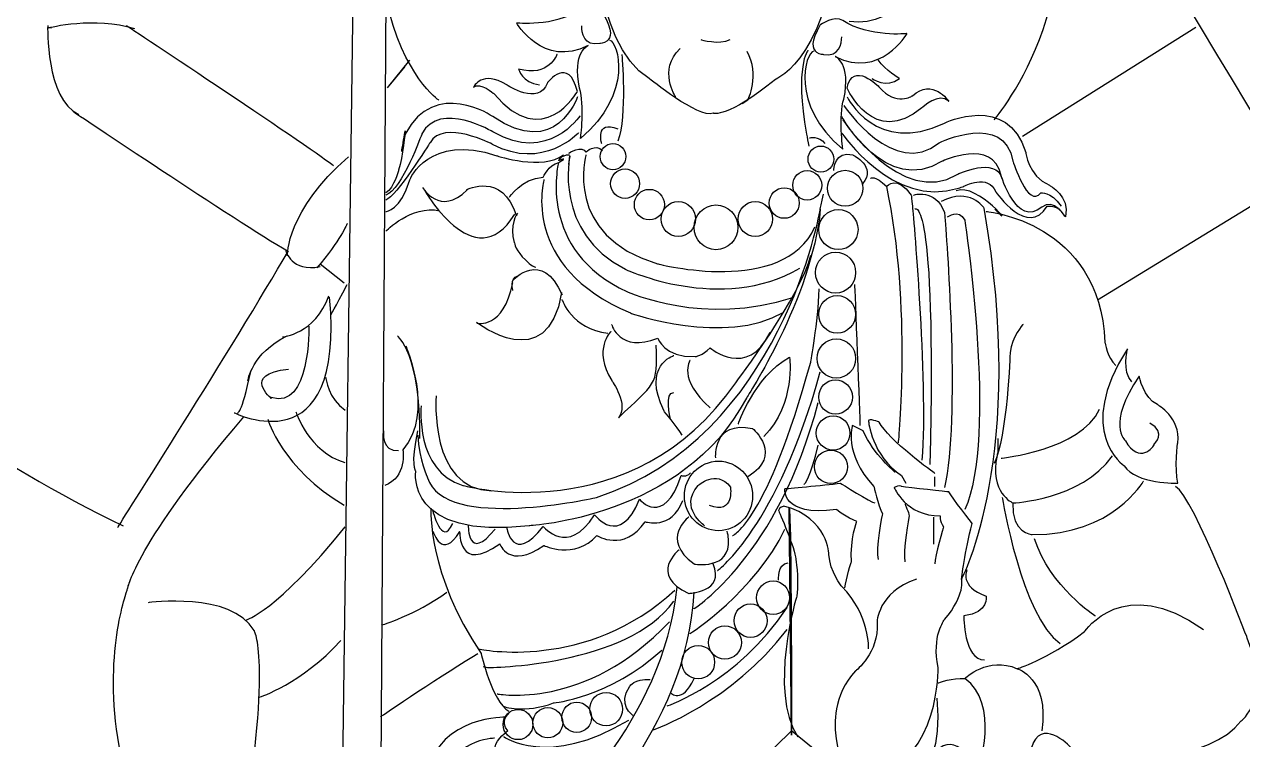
# Model space of a CAD drawing. Header units: inches. Extents: x -172 to 397, y -177 to 127.
# Drawn here: x 96.991 to 99.936, y -69.348 to -67.617 of the extents above; entities that cross this region are included whole.
import ezdxf

# ---------------------------------------------------------------- set-up
doc = ezdxf.new("R2010")
doc.units = ezdxf.units.IN
doc.header["$MEASUREMENT"] = 0

# ---------------------------------------------------------------- blocks, each defined once
blk = doc.blocks.new('TITLE BLOCK NEW 29102024')
at = {"color": 4}
for p, q in [((-528.3597, -67.133), (-528.3752, -69.4876)), ((-528.4373, -67.1699), (-528.4683, -69.5034)), ((-526.8231, -67.8879), (-526.404, -67.624)), ((-528.3584, -67.7711), (-528.3041, -67.7039)), ((-528.3584, -67.7711), (-528.3157, -67.7197)), ((-526.642, -68.2839), (-526.1764, -67.9988)), ((-528.5214, -68.1968), (-528.4632, -68.2423)), ((-527.0352, -68.7353), (-527.0352, -68.7116)), ((-527.0378, -68.8752), (-527.0378, -68.8092)), ((-527.3818, -69.3266), (-527.4595, -69.4032)), ((-527.2939, -69.3978), (-527.3818, -69.3266))]:
    blk.add_line(p, q, dxfattribs=at)
for centre, major_axis, ratio, start_param, end_param in [((-527.5707, -69.0125), (2.4749, 2.4749), 1, 5.497787, 11.780972), ((-527.5681, -69.0092), (2.4109, 2.4109), 1, 5.497787, 11.780972), ((-527.8132, -67.9374), (0, 0.0317), 0.979221, 3.141593, 9.424778), ((-527.3107, -67.9434), (0, 0.0317), 0.979592, 3.141593, 9.424778), ((-527.7841, -68.0028), (0, 0.0357), 0.978899, 3.141593, 9.424778), ((-527.3437, -68.0067), (0, 0.0356), 0.981812, 3.141593, 9.424778), ((-527.2519, -68.014), (0, 0.0435), 0.981081, 3.141593, 9.424778), ((-527.7253, -68.0535), (0, 0.037), 0.979949, 3.141593, 9.424778), ((-527.3993, -68.0496), (0, 0.037), 0.979949, 3.141593, 9.424778), ((-527.6554, -68.0885), (0, 0.0423), 0.978599, 3.141593, 9.424778), ((-527.5642, -68.1084), (0, 0.0541), 0.9798, 3.141593, 9.424778), ((-527.4692, -68.0885), (0, 0.0423), 0.977765, 3.141593, 9.424778), ((-527.2684, -68.1139), (0, 0.0485), 0.979869, 3.141593, 9.424778), ((-527.2751, -68.2179), (0, 0.0496), 0.977936, 3.141593, 9.424778), ((-527.2713, -68.3189), (0, 0.0455), 0.980357, 3.141593, 9.424778), ((-527.2732, -68.4258), (0, 0.0475), 0.980188, 3.141593, 9.424778), ((-527.2752, -68.5189), (0, 0.0415), 0.980742, 3.141593, 9.424778), ((-527.281, -68.606), (0, 0.0415), 0.980742, 3.141593, 9.424778), ((-527.2864, -68.6877), (0, 0.0406), 0.978581, 3.141593, 9.424778), ((-527.5581, -68.7581), (0, 0.0841), 0.980011, 3.141593, 9.424778), ((-527.4262, -69.0045), (0, 0.0406), 0.978575, 3.141593, 9.424778), ((-527.4805, -69.06), (0, 0.0406), 0.979161, 3.141593, 9.424778), ((-527.5426, -69.1128), (0, 0.0405), 0.981718, 3.141593, 9.424778), ((-527.6072, -69.1603), (0, 0.0405), 0.980853, 3.141593, 9.424778), ((-527.8297, -69.2739), (0, 0.0405), 0.981138, 3.141593, 9.424778), ((-527.9008, -69.2936), (0, 0.0367), 0.978825, 3.141593, 9.424778), ((-528.0428, -69.3111), (0, 0.0366), 0.981982, 3.141593, 9.424778), ((-527.9707, -69.3068), (0, 0.0367), 0.978826, 3.141593, 9.424778)]:
    blk.add_ellipse(centre, major_axis=major_axis, ratio=ratio, start_param=start_param, end_param=end_param, dxfattribs=at)
for points, knots in [([(-526.8917, -67.8483), (-526.8917, -67.8483), (-526.6006, -67.5078), (-526.8179, -67.1197), (-527.4854, -65.7814), (-527.5475, -65.6547), (-527.5475, -65.6547), (-527.5475, -65.6547), (-528.1954, -66.8822), (-528.2692, -67.0208), (-528.2692, -67.0208), (-528.3584, -67.2228), (-528.3584, -67.2623)], [0, 0, 0, 0, 1, 1, 1, 2, 2, 2, 3, 3, 3, 4, 4, 4, 4]), ([(-526.2436, -68.8224), (-526.2436, -68.8224), (-524.9865, -69.0705), (-524.8881, -67.9407), (-524.8881, -67.9407), (-525.1468, -68.2575), (-525.4573, -67.9935), (-525.9798, -67.1858), (-525.9798, -67.1858), (-525.9798, -67.1858), (-525.9798, -67.1858), (-526.4454, -66.9799), (-526.4816, -67.4762), (-525.9798, -68.3103), (-525.9798, -68.3103), (-525.9798, -68.3103), (-525.9798, -68.3103), (-525.8505, -68.6587), (-526.2436, -68.8224)], [0, 0, 0, 0, 1, 1, 1, 2, 2, 2, 3, 3, 3, 4, 4, 4, 5, 5, 5, 6, 6, 6, 6]), ([(-527.863, -67.3389), (-527.863, -67.3389), (-527.8656, -67.6635), (-527.7259, -67.7481), (-527.7259, -67.7481), (-527.607, -67.8457), (-527.5707, -67.8325), (-527.5707, -67.8325), (-527.5371, -67.8457), (-527.4206, -67.7506), (-527.4206, -67.7506), (-527.2758, -67.6926), (-527.2706, -67.3468), (-527.2706, -67.3468), (-527.281, -67.2465), (-527.2914, -67.1858), (-527.2914, -67.1858), (-527.3301, -67.067), (-527.563, -67.0775), (-527.563, -67.0775), (-527.8113, -67.0564), (-527.8242, -67.1673), (-527.8242, -67.1673), (-527.863, -67.3389), (-527.863, -67.3389)], [0, 0, 0, 0, 1, 1, 1, 2, 2, 2, 3, 3, 3, 4, 4, 4, 5, 5, 5, 6, 6, 6, 7, 7, 7, 8, 8, 8, 8]), ([(-527.1869, -67.5217), (-527.1155, -67.527), (-527.0732, -67.492), (-527.0732, -67.492), (-527.0732, -67.492), (-527.1155, -67.627), (-527.2422, -67.6108)], [0, 0, 0, 0, 1, 1, 1, 2, 2, 2, 2]), ([(-527.8216, -67.6557), (-527.8009, -67.6583), (-527.7621, -67.785), (-527.8915, -67.8932), (-527.8915, -67.8932), (-527.8811, -67.8113), (-527.894, -67.7718), (-527.9122, -67.6847), (-527.8734, -67.6688), (-527.8734, -67.6688), (-527.982, -67.7242), (-528.0467, -67.6134), (-528.0467, -67.6134), (-528.0467, -67.6134), (-527.9569, -67.6235), (-527.8915, -67.5818), (-527.8708, -67.5686), (-527.8371, -67.5923), (-527.8371, -67.5923), (-527.812, -67.6331), (-527.8182, -67.6506), (-527.8281, -67.6581), (-527.8355, -67.6635), (-527.8449, -67.6635), (-527.8449, -67.6635), (-527.8837, -67.6715), (-527.8889, -67.6372), (-527.8889, -67.6213)], [0, 0, 0, 0, 1, 1, 1, 2, 2, 2, 3, 3, 3, 4, 4, 4, 5, 5, 5, 6, 6, 6, 7, 7, 7, 8, 8, 8, 9, 9, 9, 9]), ([(-529.1706, -67.6266), (-529.1706, -67.6266), (-529.1776, -67.6255), (-529.1776, -67.6255), (-529.1776, -67.6255), (-529.0647, -67.5966), (-528.9702, -67.6277)], [0, 0, 0, 0, 1, 1, 1, 2, 2, 2, 2]), ([(-527.3276, -67.682), (-527.3482, -67.6847), (-527.387, -67.8113), (-527.2577, -67.9196), (-527.2577, -67.9196), (-527.268, -67.8378), (-527.2551, -67.7981), (-527.237, -67.7111), (-527.2758, -67.6952), (-527.2758, -67.6952), (-527.1671, -67.7506), (-527.1025, -67.6398), (-527.1025, -67.6398), (-527.1025, -67.6398), (-527.1923, -67.6498), (-527.2577, -67.6081), (-527.2784, -67.5949), (-527.312, -67.6187), (-527.312, -67.6187), (-527.3372, -67.6596), (-527.331, -67.6769), (-527.3211, -67.6844), (-527.3136, -67.69), (-527.3043, -67.69), (-527.3043, -67.69), (-527.2655, -67.6979), (-527.2603, -67.6635), (-527.2603, -67.6477)], [0, 0, 0, 0, 1, 1, 1, 2, 2, 2, 3, 3, 3, 4, 4, 4, 5, 5, 5, 6, 6, 6, 7, 7, 7, 8, 8, 8, 9, 9, 9, 9]), ([(-527.8992, -67.7797), (-527.8992, -67.7797), (-527.982, -67.9275), (-528.101, -67.785), (-528.101, -67.785), (-528.1346, -67.7559), (-528.1501, -67.7691), (-528.1501, -67.7691), (-528.1295, -67.7269), (-528.0699, -67.7639), (-528.0699, -67.7639), (-527.9923, -67.8167), (-527.9717, -67.7586), (-527.9717, -67.7586), (-527.9199, -67.6926), (-527.8992, -67.7797)], [0, 0, 0, 0, 1, 1, 1, 2, 2, 2, 3, 3, 3, 4, 4, 4, 5, 5, 5, 5]), ([(-527.9484, -67.69), (-527.9484, -67.69), (-527.9682, -67.746), (-528.0415, -67.7256), (-528.0415, -67.7256), (-528.033, -67.7588), (-527.9907, -67.7639)], [0, 0, 0, 0, 1, 1, 1, 2, 2, 2, 2]), ([(-527.5009, -67.8088), (-527.5009, -67.8088), (-527.4873, -67.8003), (-527.4873, -67.8003), (-527.4873, -67.8003), (-527.4563, -67.7396), (-527.4892, -67.683)], [0, 0, 0, 0, 1, 1, 1, 2, 2, 2, 2]), ([(-527.3418, -67.68), (-527.3418, -67.68), (-527.3748, -67.7191), (-527.3454, -67.8829), (-527.3438, -67.892), (-527.3419, -67.9016), (-527.3398, -67.9117)], [0, 0, 0, 0, 1, 1, 1, 2, 2, 2, 2]), ([(-527.2473, -67.7718), (-527.2473, -67.7718), (-527.1827, -67.9169), (-527.0663, -67.8193), (-527.0663, -67.8193), (-527.0249, -67.7797), (-527.0016, -67.8035), (-527.0016, -67.8035), (-527.0404, -67.7454), (-527.0895, -67.7903), (-527.0895, -67.7903), (-527.1284, -67.8166), (-527.1697, -67.7691), (-527.1697, -67.7691), (-527.2344, -67.7032), (-527.2473, -67.7718)], [0, 0, 0, 0, 1, 1, 1, 2, 2, 2, 3, 3, 3, 4, 4, 4, 5, 5, 5, 5]), ([(-527.1878, -67.7481), (-527.1878, -67.7481), (-527.1516, -67.7744), (-527.1206, -67.7481), (-527.1206, -67.7481), (-527.1542, -67.7296), (-527.1723, -67.7032)], [0, 0, 0, 0, 1, 1, 1, 2, 2, 2, 2]), ([(-527.8992, -67.7929), (-527.8992, -67.7929), (-527.951, -67.946), (-528.1036, -67.8405), (-528.1036, -67.8405), (-528.2433, -67.7454), (-528.3157, -67.8827), (-528.3338, -67.983), (-528.3157, -67.8747), (-528.3157, -67.8747), (-528.3157, -67.8747), (-528.3209, -67.9381), (-528.3313, -67.9698), (-528.3313, -67.9698), (-528.3416, -68.012), (-528.3623, -68.0252)], [0, 0, 0, 0, 1, 1, 1, 2, 2, 2, 3, 3, 3, 4, 4, 4, 5, 5, 5, 5]), ([(-527.2473, -67.7929), (-527.2473, -67.7929), (-527.1775, -67.9354), (-527.0119, -67.8562), (-527.0119, -67.8562), (-526.8593, -67.7823), (-526.8153, -67.9275), (-526.8153, -67.9275), (-526.8102, -67.983), (-526.7584, -68.0067), (-526.7584, -68.0067), (-526.7067, -68.0332), (-526.7196, -68.0832), (-526.7196, -68.0832), (-526.7481, -68.0358), (-526.7766, -68.0595), (-526.8375, -68.1104), (-526.8749, -67.983), (-526.8749, -67.983), (-526.8956, -67.8906), (-527.0171, -67.9486), (-527.0171, -67.9486), (-527.1542, -68.0332), (-527.2603, -67.8405), (-527.2603, -67.8405)], [0, 0, 0, 0, 1, 1, 1, 2, 2, 2, 3, 3, 3, 4, 4, 4, 5, 5, 5, 6, 6, 6, 7, 7, 7, 8, 8, 8, 8]), ([(-527.8927, -67.8385), (-527.8927, -67.8385), (-527.9704, -67.9553), (-528.1023, -67.878), (-528.1023, -67.878), (-528.2323, -67.8008), (-528.275, -67.882), (-528.275, -67.882), (-528.3235, -68.0186), (-528.3623, -68.0305)], [0, 0, 0, 0, 1, 1, 1, 2, 2, 2, 3, 3, 3, 3]), ([(-527.2551, -67.814), (-527.2551, -67.814), (-527.1335, -67.9935), (-527.0249, -67.9037), (-527.0249, -67.9037), (-526.867, -67.8272), (-526.8464, -67.9486), (-526.8464, -67.9486), (-526.8102, -68.0648), (-526.7791, -68.0252), (-526.7791, -68.0252), (-526.7558, -68.02), (-526.73, -68.0569)], [0, 0, 0, 0, 1, 1, 1, 2, 2, 2, 3, 3, 3, 4, 4, 4, 4]), ([(-527.8966, -67.88), (-527.8966, -67.88), (-527.982, -67.9731), (-528.1043, -67.9077), (-528.1043, -67.9077), (-528.2226, -67.8463), (-528.2555, -67.9037), (-528.2555, -67.9037), (-528.339, -68.0365), (-528.3623, -68.0423)], [0, 0, 0, 0, 1, 1, 1, 2, 2, 2, 3, 3, 3, 3]), ([(-527.2577, -67.8483), (-527.2577, -67.8483), (-527.1154, -68.0622), (-526.9809, -67.9803), (-526.9809, -67.9803), (-526.8878, -67.9354), (-526.8723, -67.9909)], [0, 0, 0, 0, 1, 1, 1, 2, 2, 2, 2]), ([(-528.3623, -68.07), (-528.3623, -68.07), (-528.3254, -68.0674), (-528.3043, -67.9935), (-528.3043, -67.9935), (-528.2595, -67.88), (-528.0936, -67.9354), (-528.0936, -67.9354), (-527.9829, -67.9724), (-527.9329, -67.9328)], [0, 0, 0, 0, 1, 1, 1, 2, 2, 2, 3, 3, 3, 3]), ([(-527.2603, -67.88), (-527.2603, -67.88), (-527.1374, -68.0632), (-526.9778, -68.0137), (-526.9737, -68.0124), (-526.9695, -68.0109), (-526.9654, -68.0093), (-526.9654, -68.0093), (-526.9059, -67.9776), (-526.8878, -68.0225), (-526.8878, -68.0225), (-526.8102, -68.1361), (-526.7636, -68.0569), (-526.7636, -68.0569), (-526.7377, -68.0569), (-526.7326, -68.0674)], [0, 0, 0, 0, 1, 1, 1, 2, 2, 2, 3, 3, 3, 4, 4, 4, 5, 5, 5, 5]), ([(-527.9199, -67.9289), (-527.9199, -67.9289), (-527.8876, -67.9091), (-527.8785, -67.9262), (-527.8785, -67.9262), (-527.8565, -67.9051), (-527.8384, -67.9222)], [0, 0, 0, 0, 1, 1, 1, 2, 2, 2, 2]), ([(-528.0635, -68.0358), (-528.0635, -68.0358), (-528.035, -67.9909), (-527.982, -67.9869), (-527.982, -67.9869), (-527.9691, -67.9579), (-527.9445, -67.9513), (-527.9174, -67.9354), (-527.9445, -67.9473), (-527.9445, -67.9473), (-527.9445, -67.9473), (-527.9393, -67.9328), (-527.9186, -67.9328)], [0, 0, 0, 0, 1, 1, 1, 2, 2, 2, 3, 3, 3, 4, 4, 4, 4]), ([(-527.9199, -67.9566), (-527.9199, -67.9566), (-527.9174, -67.9354), (-527.9174, -67.9354), (-527.9174, -67.9354), (-527.9587, -68.1202), (-527.7828, -68.21), (-527.7828, -68.21), (-527.5526, -68.3182), (-527.3612, -68.2073)], [0, 0, 0, 0, 1, 1, 1, 2, 2, 2, 3, 3, 3, 3]), ([(-527.8785, -67.9328), (-527.8785, -67.9328), (-527.9355, -68.1281), (-527.7052, -68.1968), (-527.7052, -68.1968), (-527.4, -68.276), (-527.325, -68.107)], [0, 0, 0, 0, 1, 1, 1, 2, 2, 2, 2]), ([(-527.2797, -67.9711), (-527.2797, -67.9711), (-527.2777, -67.9196), (-527.2331, -67.9334), (-527.2331, -67.9334), (-527.1749, -67.9612), (-527.2098, -68.0028)], [0, 0, 0, 0, 1, 1, 1, 2, 2, 2, 2]), ([(-527.9452, -67.9533), (-527.9452, -67.9533), (-527.9975, -68.1651), (-527.7783, -68.2641), (-527.7783, -68.2641), (-527.592, -68.3493), (-527.3786, -68.278)], [0, 0, 0, 0, 1, 1, 1, 2, 2, 2, 2]), ([(-527.9801, -67.9928), (-527.9801, -67.9928), (-528.0396, -68.2028), (-527.771, -68.3156), (-527.771, -68.3156), (-527.5426, -68.3968), (-527.4006, -68.3136)], [0, 0, 0, 0, 1, 1, 1, 2, 2, 2, 2]), ([(-527.1231, -68.6297), (-527.1231, -68.6297), (-527.0895, -68.2997), (-527.1516, -68.0093), (-527.1516, -68.0093), (-527.1258, -67.9803), (-527.0922, -68.0305), (-527.0922, -68.0305), (-527.0911, -68.0401), (-527.0894, -68.0574), (-527.0891, -68.0598), (-527.0512, -68.4774), (-527.0663, -68.6719)], [0, 0, 0, 0, 1, 1, 1, 2, 2, 2, 3, 3, 3, 4, 4, 4, 4]), ([(-527.0869, -68.0305), (-527.0869, -68.0305), (-527.0352, -68.012), (-527.0119, -68.0727), (-527.0119, -68.0727), (-527.0116, -68.0767), (-527.011, -68.084), (-527.0051, -68.1576), (-526.9743, -68.5699), (-527.0119, -68.7379)], [0, 0, 0, 0, 1, 1, 1, 2, 2, 2, 3, 3, 3, 3]), ([(-526.9706, -68.9596), (-526.9706, -68.9596), (-526.8101, -68.6614), (-526.9162, -68.0622), (-526.9162, -68.0622), (-526.9499, -68.0093), (-527.0197, -68.0463)], [0, 0, 0, 0, 1, 1, 1, 2, 2, 2, 2]), ([(-528.2847, -68.6112), (-528.2821, -68.6719), (-528.2614, -68.7142), (-528.2614, -68.7142), (-528.2226, -68.8462), (-527.8527, -68.7618), (-527.8527, -68.7618), (-527.4051, -68.6165), (-527.312, -68.0648), (-527.312, -68.0648), (-527.3327, -68.2812), (-527.4905, -68.5214), (-527.4905, -68.5214), (-527.6432, -68.8118), (-528.0156, -68.8303), (-528.0156, -68.8303), (-528.3157, -68.8647), (-528.2899, -68.6984), (-528.2899, -68.6984), (-528.2899, -68.6984), (-528.3028, -68.6825), (-528.2847, -68.6007)], [0, 0, 0, 0, 1, 1, 1, 2, 2, 2, 3, 3, 3, 4, 4, 4, 5, 5, 5, 6, 6, 6, 7, 7, 7, 7]), ([(-528.0441, -68.074), (-528.0441, -68.074), (-528.0654, -68.1037), (-528.0518, -68.1453), (-528.0518, -68.1453), (-528.048, -68.1671), (-528.0247, -68.1869), (-528.0247, -68.1869), (-528.0092, -68.2047), (-527.9994, -68.2047)], [0, 0, 0, 0, 1, 1, 1, 2, 2, 2, 3, 3, 3, 3]), ([(-527.0042, -68.0832), (-527.0042, -68.0832), (-526.9783, -68.0622), (-526.9628, -68.0912), (-526.9628, -68.0912), (-526.8826, -68.6192), (-526.9628, -68.7908)], [0, 0, 0, 0, 1, 1, 1, 2, 2, 2, 2]), ([(-526.9111, -68.07), (-526.9111, -68.07), (-526.6368, -68.0939), (-526.6239, -68.3868), (-526.6239, -68.3868), (-526.6188, -68.4238), (-526.598, -68.4423)], [0, 0, 0, 0, 1, 1, 1, 2, 2, 2, 2]), ([(-528.2769, -68.5399), (-528.2769, -68.5399), (-528.2924, -68.6984), (-528.176, -68.7326), (-528.176, -68.7326), (-527.7673, -68.8462), (-527.5164, -68.4845), (-527.5164, -68.4845), (-527.356, -68.2707), (-527.3353, -68.1756)], [0, 0, 0, 0, 1, 1, 1, 2, 2, 2, 3, 3, 3, 3]), ([(-527.5241, -68.854), (-527.5241, -68.854), (-527.4413, -68.8224), (-527.3353, -68.4343), (-527.3353, -68.4343), (-527.3172, -68.3393), (-527.3146, -68.2575)], [0, 0, 0, 0, 1, 1, 1, 2, 2, 2, 2]), ([(-527.8165, -68.3433), (-527.8165, -68.3433), (-527.7976, -68.4133), (-527.7048, -68.3763), (-527.7048, -68.3763), (-527.69, -68.4238), (-527.6147, -68.4212), (-527.6147, -68.4212), (-527.5966, -68.4185), (-527.5784, -68.4), (-527.5784, -68.4), (-527.4879, -68.4766), (-527.4336, -68.3631)], [0, 0, 0, 0, 1, 1, 1, 2, 2, 2, 3, 3, 3, 4, 4, 4, 4]), ([(-526.8218, -68.3433), (-526.8218, -68.3433), (-526.8497, -68.3731), (-526.8532, -68.4115), (-526.8532, -68.4115), (-526.8602, -68.6159), (-526.8917, -68.6799)], [0, 0, 0, 0, 1, 1, 1, 2, 2, 2, 2]), ([(-527.8183, -68.3604), (-527.8183, -68.3604), (-527.8628, -68.4034), (-527.8163, -68.479), (-527.8163, -68.479), (-527.7738, -68.5383), (-527.8001, -68.569), (-527.7132, -68.4852), (-527.7031, -68.4933), (-527.7091, -68.3932)], [0, 0, 0, 0, 1, 1, 1, 2, 2, 2, 3, 3, 3, 3]), ([(-528.3143, -68.3948), (-528.3143, -68.3948), (-528.2434, -68.5566), (-528.321, -68.647), (-528.321, -68.647), (-528.3109, -68.7136), (-528.3649, -68.7326)], [0, 0, 0, 0, 1, 1, 1, 2, 2, 2, 2]), ([(-526.5592, -68.4819), (-526.5826, -68.4582), (-526.5696, -68.4027), (-526.5696, -68.4027), (-526.6989, -68.6033), (-526.5774, -68.6852), (-526.5774, -68.6852), (-526.5489, -68.7301), (-526.448, -68.7274), (-526.448, -68.7274), (-526.4558, -68.6904), (-526.448, -68.6297), (-526.448, -68.6297), (-526.4402, -68.569), (-526.4971, -68.5373), (-526.4971, -68.5373), (-526.5308, -68.5214), (-526.5411, -68.4687), (-526.5411, -68.4687), (-526.6213, -68.5848), (-526.5747, -68.6245), (-526.5747, -68.6245), (-526.5411, -68.6825), (-526.5049, -68.6403), (-526.5049, -68.6323), (-526.5049, -68.6323), (-526.4739, -68.606), (-526.5153, -68.5822)], [0, 0, 0, 0, 1, 1, 1, 2, 2, 2, 3, 3, 3, 4, 4, 4, 5, 5, 5, 6, 6, 6, 7, 7, 7, 8, 8, 8, 9, 9, 9, 9]), ([(-527.6457, -68.6112), (-527.6587, -68.5901), (-527.6897, -68.5531), (-527.6897, -68.5531), (-527.744, -68.4423), (-527.6664, -68.4185), (-527.6664, -68.4185)], [0, 0, 0, 0, 1, 1, 1, 2, 2, 2, 2]), ([(-527.5105, -68.5848), (-527.5105, -68.5848), (-527.4737, -68.472), (-527.3864, -68.4225), (-527.3864, -68.4225), (-527.3709, -68.5353), (-527.4485, -68.6145)], [0, 0, 0, 0, 1, 1, 1, 2, 2, 2, 2]), ([(-528.9139, -69.7153), (-529.0404, -69.6609), (-528.9741, -69.4904), (-528.9741, -69.4904), (-529.0542, -69.2535), (-529.0107, -69.0621), (-528.9926, -69.0013), (-528.9887, -68.988), (-528.986, -68.981), (-528.986, -68.981), (-528.986, -68.981), (-528.9699, -68.8775), (-528.7057, -68.567)], [0, 0, 0, 0, 1, 1, 1, 2, 2, 2, 3, 3, 3, 4, 4, 4, 4]), ([(-527.5649, -68.666), (-527.5649, -68.666), (-527.5726, -68.5749), (-527.4756, -68.5948), (-527.4756, -68.5948), (-527.4, -68.66), (-527.4873, -68.7116)], [0, 0, 0, 0, 1, 1, 1, 2, 2, 2, 2]), ([(-527.0352, -68.7036), (-527.0352, -68.7036), (-527.149, -68.6218), (-527.1697, -68.5796), (-527.1697, -68.5796), (-527.1956, -68.569), (-527.1956, -68.5769), (-527.1956, -68.5769), (-527.1879, -68.6614), (-527.1154, -68.7089), (-527.1154, -68.7089), (-527.1051, -68.7274), (-527.1051, -68.7274)], [0, 0, 0, 0, 1, 1, 1, 2, 2, 2, 3, 3, 3, 4, 4, 4, 4]), ([(-527.131, -68.701), (-527.131, -68.701), (-527.1827, -68.6587), (-527.2085, -68.6007), (-527.2085, -68.6007), (-527.2344, -68.5875), (-527.2344, -68.5875), (-527.2344, -68.5875), (-527.2577, -68.6535), (-527.1827, -68.7353), (-527.1827, -68.7353), (-527.1723, -68.7802), (-527.162, -68.8013), (-527.162, -68.8013), (-527.1801, -68.8884), (-527.1723, -68.9121)], [0, 0, 0, 0, 1, 1, 1, 2, 2, 2, 3, 3, 3, 4, 4, 4, 5, 5, 5, 5]), ([(-526.8826, -68.6192), (-526.8826, -68.6192), (-526.8826, -68.6508), (-526.8826, -68.6508), (-526.8834, -68.6541), (-526.8842, -68.6572), (-526.8849, -68.6603), (-526.9044, -68.7502), (-526.8464, -68.7749), (-526.8464, -68.7749), (-526.8516, -68.8488), (-526.7998, -68.8515), (-526.7998, -68.8515), (-526.6058, -68.854), (-526.5308, -68.7221), (-526.5308, -68.7221)], [0, 0, 0, 0, 1, 1, 1, 2, 2, 2, 3, 3, 3, 4, 4, 4, 5, 5, 5, 5]), ([(-528.07, -68.8357), (-528.07, -68.8357), (-528.0557, -68.9267), (-527.982, -68.8317), (-527.982, -68.8317), (-527.9225, -68.9069), (-527.8578, -68.804), (-527.8578, -68.804), (-527.7957, -68.8847), (-527.7492, -68.766), (-527.7492, -68.766), (-527.691, -68.8372), (-527.6483, -68.7086), (-527.6483, -68.7086), (-527.6357, -68.7136), (-527.626, -68.7026)], [0, 0, 0, 0, 1, 1, 1, 2, 2, 2, 3, 3, 3, 4, 4, 4, 5, 5, 5, 5]), ([(-527.592, -68.8303), (-527.592, -68.8303), (-527.6541, -68.7868), (-527.6075, -68.7333), (-527.6075, -68.7333), (-527.5642, -68.6917), (-527.5293, -68.7366), (-527.5293, -68.7366), (-527.519, -68.805), (-527.5798, -68.7815)], [0, 0, 0, 0, 1, 1, 1, 2, 2, 2, 3, 3, 3, 3]), ([(-527.2525, -68.9808), (-527.2499, -68.9571), (-527.237, -68.9174), (-527.237, -68.9174), (-527.2396, -68.862), (-527.2241, -68.8198), (-527.2241, -68.8198), (-527.2473, -68.8118), (-527.2732, -68.7908), (-527.2732, -68.7908), (-527.4077, -68.8092), (-527.3974, -68.7406), (-527.3974, -68.7406), (-527.3974, -68.7406), (-527.3043, -68.7326), (-527.2629, -68.7274), (-527.2629, -68.7274), (-527.1878, -68.7749), (-527.1801, -68.7749)], [0, 0, 0, 0, 1, 1, 1, 2, 2, 2, 3, 3, 3, 4, 4, 4, 5, 5, 5, 6, 6, 6, 6]), ([(-527.0792, -68.9596), (-527.1749, -68.9913), (-527.1749, -69.0652), (-527.1749, -69.0652), (-527.1697, -69.1366), (-527.2266, -69.1815), (-527.2266, -69.1815), (-527.2835, -69.2369), (-527.2758, -69.324), (-527.2758, -69.324), (-527.2706, -69.448), (-527.1827, -69.4375), (-527.1827, -69.4375), (-527.0223, -69.3927), (-527.0274, -69.1735), (-527.0274, -69.1735), (-527.043, -69.0969), (-527.0119, -69.0574), (-527.0119, -69.0574), (-526.9602, -68.9967), (-526.9706, -68.9596), (-526.9706, -68.9596), (-526.9706, -68.9596), (-526.9628, -68.8911), (-526.9447, -68.825), (-526.9447, -68.825), (-526.9938, -68.7618), (-527.0016, -68.7485), (-527.0016, -68.7485), (-527.0999, -68.7379), (-527.1154, -68.7353), (-527.1154, -68.7353), (-527.1206, -68.7301), (-527.1335, -68.7379), (-527.1335, -68.7379), (-527.1051, -68.8065), (-527.0223, -68.8065), (-527.0223, -68.8065), (-527.0249, -68.8172), (-527.0145, -68.833), (-527.0145, -68.833), (-527.0352, -68.9042), (-527.0352, -68.9228)], [0, 0, 0, 0, 1, 1, 1, 2, 2, 2, 3, 3, 3, 4, 4, 4, 5, 5, 5, 6, 6, 6, 7, 7, 7, 8, 8, 8, 9, 9, 9, 10, 10, 10, 11, 11, 11, 12, 12, 12, 13, 13, 13, 14, 14, 14, 14]), ([(-526.6213, -69.4137), (-526.6213, -69.4137), (-526.36, -69.3952), (-526.2954, -69.3029), (-526.2954, -69.3029), (-526.2203, -69.25), (-526.2799, -69.1022), (-526.2799, -69.1022), (-526.4092, -68.7591), (-526.4532, -68.7353)], [0, 0, 0, 0, 1, 1, 1, 2, 2, 2, 3, 3, 3, 3]), ([(-528.2536, -68.7881), (-528.2536, -68.7881), (-528.2614, -68.9491), (-528.132, -69.1391), (-528.132, -69.1391), (-528.1062, -69.2553), (-528.0648, -69.2791)], [0, 0, 0, 0, 1, 1, 1, 2, 2, 2, 2]), ([(-528.2478, -68.8442), (-528.2478, -68.8442), (-528.2264, -68.9154), (-528.1838, -68.8442), (-528.1838, -68.8442), (-528.1877, -68.9471), (-528.0868, -68.8739), (-528.0868, -68.8739), (-528.0654, -68.9372), (-527.9801, -68.8779), (-527.9801, -68.8779), (-527.9064, -68.9134), (-527.852, -68.854), (-527.852, -68.854), (-527.7861, -68.8957), (-527.7356, -68.8205), (-527.7356, -68.8205), (-527.6716, -68.8422), (-527.6444, -68.769)], [0, 0, 0, 0, 1, 1, 1, 2, 2, 2, 3, 3, 3, 4, 4, 4, 5, 5, 5, 6, 6, 6, 6]), ([(-527.1956, -69.1284), (-527.1956, -69.1284), (-527.1904, -69.0486), (-527.2603, -68.9769), (-527.2603, -68.9769), (-527.2887, -68.9424), (-527.2914, -68.8998), (-527.2914, -68.8998), (-527.2914, -68.812), (-527.4, -68.7828), (-527.4, -68.7828), (-527.4129, -68.7855), (-527.4129, -68.7934), (-527.4129, -68.7934), (-527.3715, -68.8892), (-527.3715, -68.9105), (-527.3715, -68.9105), (-527.3638, -68.9503), (-527.3689, -69.0009), (-527.3689, -69.0009), (-527.4388, -69.2294), (-527.3663, -69.3411)], [0, 0, 0, 0, 1, 1, 1, 2, 2, 2, 3, 3, 3, 4, 4, 4, 5, 5, 5, 6, 6, 6, 7, 7, 7, 7]), ([(-527.3818, -69.3371), (-527.3818, -68.7881), (-527.3871, -68.7881), (-527.3871, -68.7881), (-527.3871, -68.7881), (-527.3818, -69.3371), (-527.3818, -69.3371)], [0, 0, 0, 0, 1, 1, 1, 2, 2, 2, 2]), ([(-527.1077, -68.7775), (-527.1077, -68.7775), (-527.0973, -68.7986), (-527.0973, -68.8065), (-527.0973, -68.8065), (-527.1128, -68.8937), (-527.1077, -68.9174)], [0, 0, 0, 0, 1, 1, 1, 2, 2, 2, 2]), ([(-527.6302, -68.8092), (-527.6302, -68.8092), (-527.7, -68.862), (-527.6173, -68.9228), (-527.6173, -68.9228), (-527.5276, -68.9387), (-527.534, -68.8622), (-527.5344, -68.8565), (-527.5355, -68.8503), (-527.5371, -68.8435)], [0, 0, 0, 0, 1, 1, 1, 2, 2, 2, 3, 3, 3, 3]), ([(-527.6535, -68.8884), (-527.6535, -68.8884), (-527.7285, -68.9491), (-527.6302, -68.994), (-527.6302, -68.994), (-527.5422, -68.9913), (-527.5707, -68.9228)], [0, 0, 0, 0, 1, 1, 1, 2, 2, 2, 2]), ([(-526.9576, -68.9372), (-526.9576, -68.9372), (-526.977, -68.9768), (-526.9111, -69.0006), (-526.9111, -69.0006), (-526.9033, -69.0402), (-526.9654, -69.0482), (-526.9654, -69.0482), (-526.9654, -69.155), (-526.9149, -69.155)], [0, 0, 0, 0, 1, 1, 1, 2, 2, 2, 3, 3, 3, 3]), ([(-526.4454, -69.39), (-526.4454, -69.39), (-526.3523, -69.4692), (-526.2023, -69.3583), (-526.2023, -69.3583), (-526.1117, -69.2949), (-526.0549, -69.1788), (-526.0549, -69.1788), (-525.9022, -68.9386), (-525.6875, -69.1471), (-525.6875, -69.1471), (-525.4961, -69.3239), (-525.6487, -69.5325), (-525.6487, -69.5325), (-525.6875, -69.6143), (-525.6849, -69.6275), (-525.6849, -69.6275), (-525.7004, -69.6724), (-525.6513, -69.6487), (-525.6513, -69.6487), (-525.6047, -69.5958), (-525.5711, -69.6539), (-525.5711, -69.6539), (-525.5711, -69.6619), (-525.5452, -69.6619)], [0, 0, 0, 0, 1, 1, 1, 2, 2, 2, 3, 3, 3, 4, 4, 4, 5, 5, 5, 6, 6, 6, 7, 7, 7, 8, 8, 8, 8]), ([(-527.0274, -69.2105), (-527.0274, -69.2105), (-526.9912, -69.1973), (-526.9628, -69.1999), (-526.9628, -69.1999), (-526.9059, -69.1445), (-526.8361, -69.1761), (-526.8361, -69.1761), (-526.7662, -69.155), (-526.6731, -69.0864), (-526.6731, -69.0864), (-526.58, -68.9438), (-526.3859, -69.0811)], [0, 0, 0, 0, 1, 1, 1, 2, 2, 2, 3, 3, 3, 4, 4, 4, 4]), ([(-528.7076, -69.5748), (-528.6378, -69.1511), (-528.6805, -69.0837), (-528.6805, -69.0837), (-528.7363, -68.9887), (-528.9365, -69.0165), (-528.9365, -69.0165)], [0, 0, 0, 0, 1, 1, 1, 2, 2, 2, 2]), ([(-528.0754, -69.293), (-528.087, -69.295), (-528.2557, -69.295), (-528.2634, -69.4566), (-528.2634, -69.4566), (-528.2864, -69.5751), (-528.1732, -69.6282), (-528.1732, -69.6282), (-528.0237, -69.6756), (-527.9125, -69.5789), (-527.9125, -69.5789), (-527.6326, -69.3266), (-527.6173, -68.9913)], [0, 0, 0, 0, 1, 1, 1, 2, 2, 2, 3, 3, 3, 4, 4, 4, 4]), ([(-528.0998, -69.3443), (-528.0998, -69.3443), (-528.2148, -69.3457), (-528.2109, -69.4581), (-528.2109, -69.4581), (-528.2301, -69.5443), (-528.1573, -69.5786), (-528.1573, -69.5786), (-528.0539, -69.6091), (-527.9632, -69.543), (-527.9632, -69.543), (-527.6912, -69.3072), (-527.658, -68.9788)], [0, 0, 0, 0, 1, 1, 1, 2, 2, 2, 3, 3, 3, 4, 4, 4, 4]), ([(-528.1269, -69.1708), (-528.1269, -69.1708), (-528.1165, -69.1735), (-528.1165, -69.1735), (-528.1165, -69.1735), (-527.7776, -69.1708), (-527.6664, -69.0125)], [0, 0, 0, 0, 1, 1, 1, 2, 2, 2, 2]), ([(-526.6188, -69.8018), (-526.6188, -69.8018), (-526.1816, -69.8731), (-526.0678, -69.6012), (-526.0678, -69.6012), (-526.0419, -69.5906), (-526.0238, -69.3161), (-526.0238, -69.3161), (-526.0264, -69.0784), (-525.866, -69.06)], [0, 0, 0, 0, 1, 1, 1, 2, 2, 2, 3, 3, 3, 3]), ([(-528.079, -69.2672), (-528.079, -69.2672), (-528.0263, -69.285), (-527.9566, -69.259), (-527.9566, -69.259), (-527.8229, -69.2461), (-527.6949, -69.1313)], [0, 0, 0, 0, 1, 1, 1, 2, 2, 2, 2]), ([(-527.7647, -69.2896), (-527.7647, -69.2896), (-527.8035, -69.2632), (-527.7725, -69.2183), (-527.7725, -69.2183), (-527.7621, -69.1999), (-527.7233, -69.2025)], [0, 0, 0, 0, 1, 1, 1, 2, 2, 2, 2]), ([(-528.1644, -69.5681), (-528.1838, -69.5219), (-528.1424, -69.5087), (-528.1424, -69.5087), (-528.1618, -69.4533), (-528.0997, -69.4507), (-528.0997, -69.4507), (-528.1178, -69.4097), (-528.0959, -69.382), (-528.0959, -69.382), (-528.1072, -69.361), (-528.0823, -69.3382), (-528.0718, -69.3299), (-528.071, -69.3293), (-528.0702, -69.3287), (-528.0696, -69.3282), (-528.0682, -69.3272), (-528.0674, -69.3266), (-528.0674, -69.3266), (-528.0881, -69.3029), (-528.0648, -69.2844), (-528.0648, -69.2844)], [0, 0, 0, 0, 1, 1, 1, 2, 2, 2, 3, 3, 3, 4, 4, 4, 5, 5, 5, 6, 6, 6, 7, 7, 7, 7]), ([(-527.1594, -69.4401), (-527.1594, -69.4401), (-527.0922, -69.4797), (-526.8878, -69.4612), (-526.8878, -69.4612), (-526.8907, -69.4606), (-526.8951, -69.4586), (-526.9065, -69.4537), (-526.9283, -69.4399), (-526.9395, -69.4058), (-526.9395, -69.4058), (-526.9964, -69.3134), (-527.0404, -69.39)], [0, 0, 0, 0, 1, 1, 1, 2, 2, 2, 3, 3, 3, 4, 4, 4, 4]), ([(-526.8955, -69.4507), (-526.8955, -69.4507), (-526.7481, -69.4639), (-526.6162, -69.4217), (-526.6162, -69.4217), (-526.686, -69.4032), (-526.7041, -69.3688), (-526.7041, -69.3688), (-526.7688, -69.2976), (-526.7972, -69.3556), (-526.7972, -69.3556), (-526.8257, -69.4349), (-526.8567, -69.448)], [0, 0, 0, 0, 1, 1, 1, 2, 2, 2, 3, 3, 3, 4, 4, 4, 4])]:
    blk.add_open_spline(points, degree=3, knots=knots, dxfattribs=at)
for points in [[(-528.2342, -67.8008), (-528.2342, -67.8008), (-528.3196, -67.7454), (-528.3623, -67.5553)], [(-529.1797, -67.62), (-529.1797, -67.62), (-529.1849, -67.7988), (-529.1047, -67.8352)], [(-528.9896, -67.62), (-528.9896, -67.62), (-528.5166, -67.9333), (-528.489, -67.9592)], [(-527.6008, -67.6543), (-527.6008, -67.6543), (-527.5568, -67.6675), (-527.5296, -67.6543)], [(-527.7919, -67.69), (-527.7919, -67.69), (-527.7783, -67.8385), (-527.8016, -67.8999)], [(-527.6619, -67.7929), (-527.6619, -67.7929), (-527.7046, -67.7276), (-527.6512, -67.6761)], [(-529.1176, -67.8285), (-529.1176, -67.8285), (-528.7201, -68.0956), (-528.6003, -68.1651)], [(-527.8404, -67.9057), (-527.8404, -67.9057), (-527.8578, -67.8483), (-527.8016, -67.8702)], [(-527.3379, -67.8919), (-527.3379, -67.8919), (-527.3165, -67.886), (-527.301, -67.9057)], [(-528.6003, -68.177), (-528.6003, -68.177), (-528.6027, -68.0679), (-528.4528, -67.9381)], [(-528.1669, -68.0173), (-528.1669, -68.0173), (-528.0808, -67.9725), (-528.0467, -68.0808)], [(-527.1904, -67.9896), (-527.1904, -67.9896), (-527.1801, -67.9816), (-527.1516, -68.0093)], [(-528.273, -68.012), (-528.273, -68.012), (-528.2318, -68.0837), (-528.1657, -68.0178)], [(-528.273, -68.012), (-528.273, -68.012), (-528.1484, -68.2354), (-528.0506, -68.0768)], [(-527.0837, -68.0642), (-527.0837, -68.0642), (-527.0314, -68.0186), (-527.0469, -68.6819)], [(-526.8904, -68.0648), (-526.8334, -68.1229), (-526.9318, -67.9988), (-526.9835, -68.02)], [(-528.3623, -68.1176), (-528.3623, -68.1176), (-528.3004, -68.0542), (-528.2323, -68.0681)], [(-527.312, -68.0648), (-527.312, -68.0648), (-527.3146, -68.0754), (-527.3043, -68.0278)], [(-528.4554, -68.0991), (-528.4554, -68.0991), (-528.4723, -68.1407), (-528.5291, -68.206)], [(-529.0103, -68.8343), (-529.0103, -68.8343), (-528.728, -68.3896), (-528.5977, -68.1651)], [(-528.6041, -68.1651), (-528.6041, -68.1651), (-528.5904, -68.2175), (-528.5214, -68.2034)], [(-528.0557, -68.2369), (-528.0557, -68.2369), (-527.9843, -68.1581), (-527.9364, -68.272)], [(-528.0552, -68.2612), (-528.0552, -68.2612), (-528.0637, -68.2317), (-528.043, -68.2255)], [(-528.4955, -68.3209), (-528.4955, -68.3209), (-528.4864, -68.3053), (-528.4554, -68.247)], [(-528.1421, -68.3402), (-528.1421, -68.3402), (-528.0773, -68.3555), (-528.0557, -68.2423)], [(-527.2293, -68.247), (-527.2293, -68.247), (-527.2163, -68.5743), (-527.2163, -68.5875)], [(-528.729, -68.5568), (-528.729, -68.5568), (-528.4612, -68.6915), (-528.4981, -68.2773)], [(-528.6119, -68.3736), (-528.6119, -68.3736), (-528.5336, -68.367), (-528.5, -68.274)], [(-527.9374, -68.266), (-527.9713, -68.4719), (-528.143, -68.3384), (-528.143, -68.3384)], [(-527.9368, -68.2826), (-527.9368, -68.2826), (-527.9122, -68.3551), (-527.8255, -68.3644)], [(-528.5485, -68.3473), (-528.5485, -68.3473), (-528.5437, -68.551), (-528.6391, -68.52)], [(-528.696, -68.4799), (-528.696, -68.4799), (-528.6865, -68.4122), (-528.6009, -68.371)], [(-528.28, -68.6192), (-528.2777, -68.4144), (-528.3343, -68.371), (-528.3343, -68.371)], [(-527.627, -68.4304), (-527.627, -68.4304), (-527.658, -68.474), (-527.5784, -68.5453)], [(-529.6195, -68.4482), (-529.6195, -68.4482), (-529.3139, -68.6798), (-528.9973, -68.8303)], [(-528.7212, -68.5571), (-528.7212, -68.5571), (-528.7115, -68.566), (-528.6882, -68.4542)], [(-528.6384, -68.5228), (-528.6384, -68.5228), (-528.7129, -68.4634), (-528.5977, -68.4515)], [(-527.5604, -68.9386), (-527.5604, -68.9386), (-527.4155, -68.833), (-527.312, -68.4582)], [(-528.5075, -68.472), (-528.5075, -68.472), (-528.5012, -68.5243), (-528.4608, -68.5505)], [(-528.2407, -68.5162), (-528.2407, -68.5162), (-528.2585, -68.743), (-528.1062, -68.7459)], [(-527.6742, -68.5716), (-527.6742, -68.5716), (-527.6897, -68.5056), (-527.6664, -68.5082)], [(-528.5795, -68.5551), (-528.5795, -68.5551), (-528.5485, -68.6524), (-528.4612, -68.6772)], [(-527.6173, -69.031), (-527.6173, -69.031), (-527.4129, -68.9016), (-527.3172, -68.5321)], [(-526.8749, -68.6667), (-526.8749, -68.6667), (-526.6834, -68.6482), (-526.6368, -68.5479)], [(-528.6475, -68.573), (-528.6475, -68.573), (-528.6127, -68.6931), (-528.4632, -68.7802)], [(-528.3681, -68.6007), (-528.3681, -68.6007), (-528.3734, -68.6532), (-528.3313, -68.6482)], [(-527.3508, -68.7301), (-527.3508, -68.7301), (-527.3353, -68.7142), (-527.3172, -68.635)], [(-526.8464, -68.7749), (-526.8464, -68.7749), (-526.6834, -68.7696), (-526.6058, -68.6614)], [(-526.8723, -68.7616), (-526.8723, -68.7616), (-526.8257, -69.0494), (-526.7326, -69.1154)], [(-528.2497, -68.7908), (-528.2497, -68.7908), (-528.2278, -68.8844), (-528.2006, -68.825)], [(-528.6999, -69.058), (-528.6999, -69.058), (-528.6276, -69.0395), (-528.4606, -68.833)], [(-528.1631, -68.829), (-528.1631, -68.829), (-528.1644, -68.9214), (-528.0984, -68.8382)], [(-527.6276, -69.0917), (-527.6276, -69.0917), (-527.4685, -68.9887), (-527.3974, -68.8382)], [(-526.6472, -69.0494), (-526.6472, -69.0494), (-526.7558, -68.9781), (-526.7946, -68.862)], [(-527.4129, -68.9623), (-527.4129, -68.9623), (-527.4168, -68.9227), (-527.3896, -68.9201)], [(-528.3726, -69.0706), (-528.3726, -69.0706), (-528.2924, -69.0468), (-528.2148, -68.9913)], [(-528.1372, -69.1286), (-528.1372, -69.1286), (-527.876, -69.184), (-527.6638, -68.9861)], [(-527.6819, -69.2659), (-527.6819, -69.2659), (-527.5138, -69.2105), (-527.3922, -69.0283)], [(-528.0932, -69.2369), (-528.0932, -69.2369), (-527.8811, -69.2791), (-527.6768, -69.0627)], [(-527.7156, -69.324), (-527.7156, -69.324), (-527.5267, -69.258), (-527.3922, -69.0811)], [(-528.6675, -69.2447), (-528.6675, -69.2447), (-528.5666, -69.2131), (-528.4709, -69.1076)], [(-528.3752, -69.2923), (-528.3752, -69.2923), (-528.2122, -69.1815), (-528.1398, -69.1391)], [(-527.6742, -69.2342), (-527.6742, -69.2342), (-527.6457, -69.2632), (-527.6173, -69.1999)], [(-526.9291, -69.4217), (-526.9291, -69.4217), (-526.8774, -69.258), (-526.9628, -69.1999)], [(-526.8361, -69.1761), (-526.8361, -69.1761), (-526.7584, -69.1973), (-526.7766, -69.3266)], [(-527.03, -69.2474), (-527.0089, -69.4982), (-527.1568, -69.4295), (-527.1568, -69.4295)], [(-528.0777, -69.3398), (-528.0777, -69.3398), (-527.9716, -69.419), (-527.775, -69.3002)], [(-528.5718, -69.5791), (-528.5718, -69.5791), (-528.3466, -69.3268), (-528.2834, -69.6342)]]:
    blk.add_open_spline(points, degree=3, dxfattribs=at)

msp = doc.modelspace()

# ---------------------------------------------------------------- block references
at = {"color": 1}
msp.add_blockref('TITLE BLOCK NEW 29102024', (626.2275, 0), dxfattribs=at)

doc.saveas('drawing.dxf')
